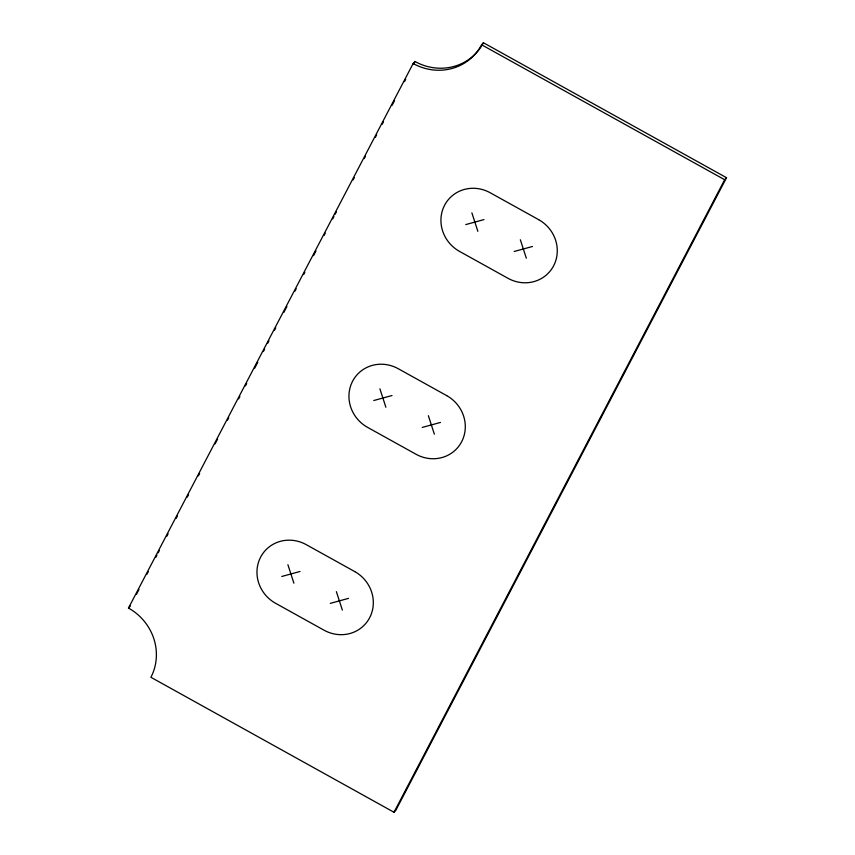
<?xml version="1.0" encoding="UTF-8"?>
<svg xmlns="http://www.w3.org/2000/svg" width="855" height="855" viewBox="0 0 855 855"><rect width="100%" height="100%" fill="white"/><g stroke="black" fill="none" stroke-linecap="round" stroke-linejoin="round"><path stroke-width="1.28" d="M128.474 608.065L413.147 63.527L415.006 61.507A52.134 49.472 42.7 0 0 483.438 42.75L726.526 177.712L395.854 810.23L394.005 812.25L150.907 677.288A52.134 49.472 42.7 0 0 128.474 608.065L130.323 606.056M136.511 594.214L138.991 589.48M147.039 574.09L148.278 571.728M155.706 557.513L156.935 555.152M158.175 552.779L159.415 550.417M166.843 536.213L168.082 533.841M176.119 518.451L177.359 516.089M187.266 497.15L188.506 494.778M198.403 475.84L199.643 473.467M215.118 443.873L217.587 439.139M227.494 420.2L228.723 417.828M238.631 398.89L239.87 396.528M245.438 385.872L246.678 383.5M254.726 368.11L257.815 362.189M263.383 351.533L264.623 349.171M267.722 343.25L268.951 340.889M274.53 330.233L275.759 327.86M283.807 312.47L286.906 306.55M294.943 291.16L296.183 288.798M303.611 274.594L304.85 272.221M313.518 255.656L315.987 250.91M324.034 235.531L325.274 233.159M332.702 218.955L333.942 216.582M335.171 214.22L336.41 211.848M353.126 179.892L354.355 177.519M364.262 158.581L365.502 156.209M375.398 137.27L376.638 134.908M382.206 124.253L383.446 121.88M392.114 105.304L394.583 100.569M404.49 81.631L405.73 79.269M413.767 63.879L415.006 61.507M394.005 812.25L724.677 179.732L726.526 177.712M413.147 63.527A52.134 49.472 42.7 0 0 481.579 44.77L483.438 42.75M465.751 224.587L483.994 219.585M514.208 251.488L532.462 246.486M373.763 400.525L392.018 395.523M422.231 427.436L440.475 422.434M281.787 576.473L300.03 571.471M330.254 603.384L348.498 598.372M481.579 44.77L724.677 179.732M520.342 239.763L526.327 258.221M471.875 212.852L477.86 231.31M428.366 415.701L434.351 434.158M379.898 388.801L385.883 407.258M336.378 591.649L342.363 610.107M287.911 564.738L293.896 583.196M538.671 219.671L490.204 192.76A34.756 32.982 42.7 0 0 444.579 205.264A34.756 32.982 42.7 0 0 459.541 251.402L508.009 278.313A34.756 32.982 42.7 0 0 553.623 265.809A34.756 32.982 42.7 0 0 538.671 219.671M446.684 395.609L398.216 368.697A34.756 32.982 42.7 0 0 352.602 381.202A34.756 32.982 42.7 0 0 367.554 427.35L416.022 454.262A34.756 32.982 42.7 0 0 461.647 441.757A34.756 32.982 42.7 0 0 446.684 395.609M354.707 571.557L306.24 544.646A34.756 32.982 42.7 0 0 260.615 557.15A34.756 32.982 42.7 0 0 275.577 603.288L324.045 630.199A34.756 32.982 42.7 0 0 369.67 617.695A34.756 32.982 42.7 0 0 354.707 571.557"/></g></svg>
